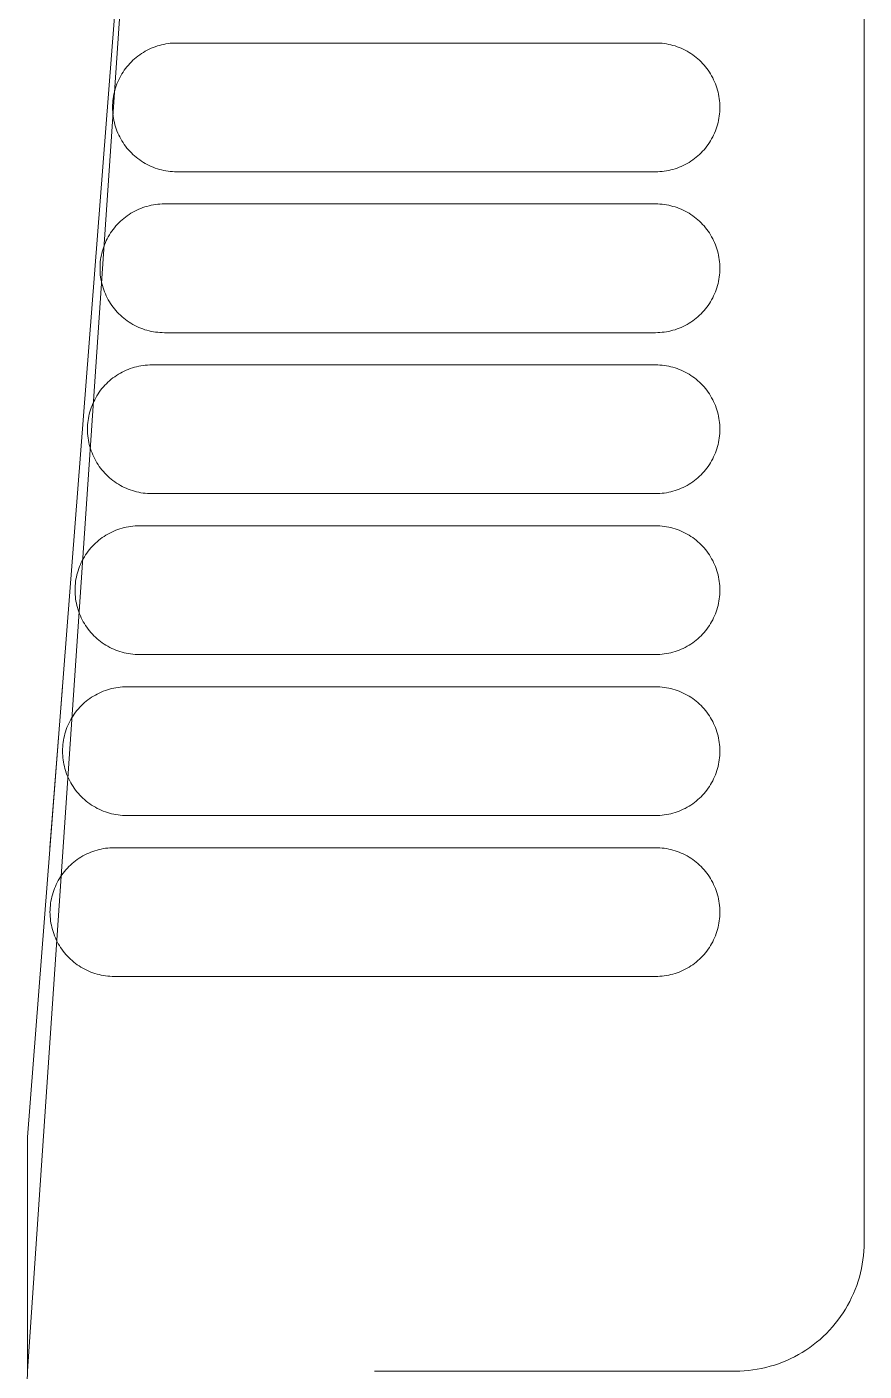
# Model space of a CAD drawing. Header units: metres. Extents: x 0 to 2861, y -1 to 1496.
# Drawn here: x 6.1364 to 6.2665, y 13.9262 to 14.135 of the extents above; entities that cross this region are included whole.
import ezdxf

# ---------------------------------------------------------------- set-up
doc = ezdxf.new("R2010")
doc.units = ezdxf.units.M
doc.layers.add('FURNITURE', color=251, linetype='Continuous')

msp = doc.modelspace()

# ---------------------------------------------------------------- linework, layer by layer
at = {"layer": 'FURNITURE', "lineweight": 13}
for points in [[(6.13646, 13.9262), (6.15646, 14.22004)], [(6.15646, 14.22004), (6.13646, 13.96254)], [(6.26646, 14.16567), (6.26646, 13.9462)], [(6.15966, 14.13249), (6.15932, 14.13249), (6.15898, 14.13247), (6.15864, 14.13244), (6.1583, 14.1324), (6.15796, 14.13235), (6.15763, 14.13228), (6.1573, 14.13221), (6.15697, 14.13212), (6.15664, 14.13203), (6.15631, 14.13192), (6.15599, 14.1318), (6.15568, 14.13167), (6.15537, 14.13152), (6.15506, 14.13137), (6.15476, 14.13121), (6.15447, 14.13104), (6.15418, 14.13086), (6.1539, 14.13066), (6.15362, 14.13046), (6.15335, 14.13025), (6.15309, 14.13003), (6.15284, 14.1298), (6.15259, 14.12956), (6.15235, 14.12932), (6.15213, 14.12907), (6.15191, 14.1288), (6.1517, 14.12854), (6.15149, 14.12826), (6.1513, 14.12798), (6.15112, 14.12769), (6.15095, 14.12739), (6.15078, 14.12709), (6.15063, 14.12679), (6.15049, 14.12648), (6.15036, 14.12616), (6.15024, 14.12584), (6.15013, 14.12552), (6.15003, 14.12519), (6.14995, 14.12486), (6.14987, 14.12453), (6.14981, 14.12419), (6.14976, 14.12386), (6.14972, 14.12352), (6.14969, 14.12318), (6.14967, 14.12284), (6.14966, 14.12249)], [(6.15966, 14.13249), (6.15932, 14.13249), (6.15898, 14.13247), (6.15864, 14.13244), (6.1583, 14.1324), (6.15796, 14.13235), (6.15763, 14.13228), (6.1573, 14.13221), (6.15697, 14.13212), (6.15664, 14.13203), (6.15631, 14.13192), (6.15599, 14.1318), (6.15568, 14.13167), (6.15537, 14.13152), (6.15506, 14.13137), (6.15476, 14.13121), (6.15447, 14.13104), (6.15418, 14.13086), (6.1539, 14.13066), (6.15362, 14.13046), (6.15335, 14.13025), (6.15309, 14.13003), (6.15284, 14.1298), (6.15259, 14.12956), (6.15235, 14.12932), (6.15213, 14.12907), (6.15191, 14.1288), (6.1517, 14.12854), (6.15149, 14.12826), (6.1513, 14.12798), (6.15112, 14.12769), (6.15095, 14.12739), (6.15078, 14.12709), (6.15063, 14.12679), (6.15049, 14.12648), (6.15036, 14.12616), (6.15024, 14.12584), (6.15013, 14.12552), (6.15003, 14.12519), (6.14995, 14.12486), (6.14987, 14.12453), (6.14981, 14.12419), (6.14976, 14.12386), (6.14972, 14.12352), (6.14969, 14.12318), (6.14967, 14.12284), (6.14966, 14.12249)], [(6.23405, 14.13249), (6.15966, 14.13249)], [(6.23405, 14.13249), (6.15966, 14.13249)], [(6.24405, 14.12249), (6.24405, 14.12284), (6.24403, 14.12318), (6.244, 14.12352), (6.24396, 14.12386), (6.24391, 14.12419), (6.24384, 14.12453), (6.24377, 14.12486), (6.24368, 14.12519), (6.24358, 14.12552), (6.24347, 14.12584), (6.24336, 14.12616), (6.24322, 14.12648), (6.24308, 14.12679), (6.24293, 14.12709), (6.24277, 14.12739), (6.2426, 14.12769), (6.24241, 14.12798), (6.24222, 14.12826), (6.24202, 14.12854), (6.24181, 14.1288), (6.24159, 14.12907), (6.24136, 14.12932), (6.24112, 14.12956), (6.24088, 14.1298), (6.24062, 14.13003), (6.24036, 14.13025), (6.24009, 14.13046), (6.23982, 14.13066), (6.23954, 14.13086), (6.23925, 14.13104), (6.23895, 14.13121), (6.23865, 14.13137), (6.23835, 14.13152), (6.23804, 14.13167), (6.23772, 14.1318), (6.2374, 14.13192), (6.23708, 14.13203), (6.23675, 14.13212), (6.23642, 14.13221), (6.23609, 14.13228), (6.23575, 14.13235), (6.23541, 14.1324), (6.23507, 14.13244), (6.23473, 14.13247), (6.23439, 14.13249), (6.23405, 14.13249)], [(6.24405, 14.12249), (6.24405, 14.12284), (6.24403, 14.12318), (6.244, 14.12352), (6.24396, 14.12386), (6.24391, 14.12419), (6.24384, 14.12453), (6.24377, 14.12486), (6.24368, 14.12519), (6.24358, 14.12552), (6.24347, 14.12584), (6.24336, 14.12616), (6.24322, 14.12648), (6.24308, 14.12679), (6.24293, 14.12709), (6.24277, 14.12739), (6.2426, 14.12769), (6.24241, 14.12798), (6.24222, 14.12826), (6.24202, 14.12854), (6.24181, 14.1288), (6.24159, 14.12907), (6.24136, 14.12932), (6.24112, 14.12956), (6.24088, 14.1298), (6.24062, 14.13003), (6.24036, 14.13025), (6.24009, 14.13046), (6.23982, 14.13066), (6.23954, 14.13086), (6.23925, 14.13104), (6.23895, 14.13121), (6.23865, 14.13137), (6.23835, 14.13152), (6.23804, 14.13167), (6.23772, 14.1318), (6.2374, 14.13192), (6.23708, 14.13203), (6.23675, 14.13212), (6.23642, 14.13221), (6.23609, 14.13228), (6.23575, 14.13235), (6.23541, 14.1324), (6.23507, 14.13244), (6.23473, 14.13247), (6.23439, 14.13249), (6.23405, 14.13249)], [(6.14966, 14.12249), (6.14967, 14.12215), (6.14969, 14.12181), (6.14972, 14.12147), (6.14976, 14.12113), (6.14981, 14.12079), (6.14987, 14.12046), (6.14995, 14.12013), (6.15003, 14.1198), (6.15013, 14.11947), (6.15024, 14.11915), (6.15036, 14.11883), (6.15049, 14.11851), (6.15063, 14.1182), (6.15078, 14.11789), (6.15095, 14.11759), (6.15112, 14.1173), (6.1513, 14.11701), (6.15149, 14.11673), (6.1517, 14.11645), (6.15191, 14.11618), (6.15213, 14.11592), (6.15235, 14.11567), (6.15259, 14.11542), (6.15284, 14.11519), (6.15309, 14.11496), (6.15335, 14.11474), (6.15362, 14.11453), (6.1539, 14.11432), (6.15418, 14.11413), (6.15447, 14.11395), (6.15476, 14.11378), (6.15506, 14.11361), (6.15537, 14.11346), (6.15568, 14.11332), (6.15599, 14.11319), (6.15631, 14.11307), (6.15664, 14.11296), (6.15697, 14.11286), (6.1573, 14.11278), (6.15763, 14.1127), (6.15796, 14.11264), (6.1583, 14.11259), (6.15864, 14.11255), (6.15898, 14.11252), (6.15932, 14.1125), (6.15966, 14.11249)], [(6.14966, 14.12249), (6.14967, 14.12215), (6.14969, 14.12181), (6.14972, 14.12147), (6.14976, 14.12113), (6.14981, 14.12079), (6.14987, 14.12046), (6.14995, 14.12013), (6.15003, 14.1198), (6.15013, 14.11947), (6.15024, 14.11915), (6.15036, 14.11883), (6.15049, 14.11851), (6.15063, 14.1182), (6.15078, 14.11789), (6.15095, 14.11759), (6.15112, 14.1173), (6.1513, 14.11701), (6.15149, 14.11673), (6.1517, 14.11645), (6.15191, 14.11618), (6.15213, 14.11592), (6.15235, 14.11567), (6.15259, 14.11542), (6.15284, 14.11519), (6.15309, 14.11496), (6.15335, 14.11474), (6.15362, 14.11453), (6.1539, 14.11432), (6.15418, 14.11413), (6.15447, 14.11395), (6.15476, 14.11378), (6.15506, 14.11361), (6.15537, 14.11346), (6.15568, 14.11332), (6.15599, 14.11319), (6.15631, 14.11307), (6.15664, 14.11296), (6.15697, 14.11286), (6.1573, 14.11278), (6.15763, 14.1127), (6.15796, 14.11264), (6.1583, 14.11259), (6.15864, 14.11255), (6.15898, 14.11252), (6.15932, 14.1125), (6.15966, 14.11249)], [(6.23405, 14.11249), (6.23439, 14.1125), (6.23473, 14.11252), (6.23507, 14.11255), (6.23541, 14.11259), (6.23575, 14.11264), (6.23609, 14.1127), (6.23642, 14.11278), (6.23675, 14.11286), (6.23708, 14.11296), (6.2374, 14.11307), (6.23772, 14.11319), (6.23804, 14.11332), (6.23835, 14.11346), (6.23865, 14.11361), (6.23895, 14.11378), (6.23925, 14.11395), (6.23954, 14.11413), (6.23982, 14.11432), (6.24009, 14.11453), (6.24036, 14.11474), (6.24062, 14.11496), (6.24088, 14.11519), (6.24112, 14.11542), (6.24136, 14.11567), (6.24159, 14.11592), (6.24181, 14.11618), (6.24202, 14.11645), (6.24222, 14.11673), (6.24241, 14.11701), (6.2426, 14.1173), (6.24277, 14.11759), (6.24293, 14.11789), (6.24308, 14.1182), (6.24322, 14.11851), (6.24336, 14.11883), (6.24347, 14.11915), (6.24358, 14.11947), (6.24368, 14.1198), (6.24377, 14.12013), (6.24384, 14.12046), (6.24391, 14.12079), (6.24396, 14.12113), (6.244, 14.12147), (6.24403, 14.12181), (6.24405, 14.12215), (6.24405, 14.12249)], [(6.23405, 14.11249), (6.23439, 14.1125), (6.23473, 14.11252), (6.23507, 14.11255), (6.23541, 14.11259), (6.23575, 14.11264), (6.23609, 14.1127), (6.23642, 14.11278), (6.23675, 14.11286), (6.23708, 14.11296), (6.2374, 14.11307), (6.23772, 14.11319), (6.23804, 14.11332), (6.23835, 14.11346), (6.23865, 14.11361), (6.23895, 14.11378), (6.23925, 14.11395), (6.23954, 14.11413), (6.23982, 14.11432), (6.24009, 14.11453), (6.24036, 14.11474), (6.24062, 14.11496), (6.24088, 14.11519), (6.24112, 14.11542), (6.24136, 14.11567), (6.24159, 14.11592), (6.24181, 14.11618), (6.24202, 14.11645), (6.24222, 14.11673), (6.24241, 14.11701), (6.2426, 14.1173), (6.24277, 14.11759), (6.24293, 14.11789), (6.24308, 14.1182), (6.24322, 14.11851), (6.24336, 14.11883), (6.24347, 14.11915), (6.24358, 14.11947), (6.24368, 14.1198), (6.24377, 14.12013), (6.24384, 14.12046), (6.24391, 14.12079), (6.24396, 14.12113), (6.244, 14.12147), (6.24403, 14.12181), (6.24405, 14.12215), (6.24405, 14.12249)], [(6.23405, 14.11249), (6.15966, 14.11249)], [(6.23405, 14.11249), (6.15966, 14.11249)], [(6.15772, 14.10749), (6.15738, 14.10749), (6.15704, 14.10747), (6.1567, 14.10744), (6.15636, 14.1074), (6.15602, 14.10735), (6.15569, 14.10728), (6.15535, 14.10721), (6.15502, 14.10712), (6.1547, 14.10703), (6.15437, 14.10692), (6.15405, 14.1068), (6.15374, 14.10667), (6.15343, 14.10652), (6.15312, 14.10637), (6.15282, 14.10621), (6.15253, 14.10604), (6.15224, 14.10586), (6.15195, 14.10566), (6.15168, 14.10546), (6.15141, 14.10525), (6.15115, 14.10503), (6.1509, 14.1048), (6.15065, 14.10456), (6.15041, 14.10432), (6.15018, 14.10407), (6.14996, 14.1038), (6.14975, 14.10354), (6.14955, 14.10326), (6.14936, 14.10298), (6.14918, 14.10269), (6.149, 14.10239), (6.14884, 14.10209), (6.14869, 14.10179), (6.14855, 14.10148), (6.14842, 14.10116), (6.1483, 14.10084), (6.14819, 14.10052), (6.14809, 14.10019), (6.14801, 14.09986), (6.14793, 14.09953), (6.14787, 14.09919), (6.14781, 14.09886), (6.14777, 14.09852), (6.14774, 14.09818), (6.14773, 14.09784), (6.14772, 14.09749)], [(6.15772, 14.10749), (6.15738, 14.10749), (6.15704, 14.10747), (6.1567, 14.10744), (6.15636, 14.1074), (6.15602, 14.10735), (6.15569, 14.10728), (6.15535, 14.10721), (6.15502, 14.10712), (6.1547, 14.10703), (6.15437, 14.10692), (6.15405, 14.1068), (6.15374, 14.10667), (6.15343, 14.10652), (6.15312, 14.10637), (6.15282, 14.10621), (6.15253, 14.10604), (6.15224, 14.10586), (6.15195, 14.10566), (6.15168, 14.10546), (6.15141, 14.10525), (6.15115, 14.10503), (6.1509, 14.1048), (6.15065, 14.10456), (6.15041, 14.10432), (6.15018, 14.10407), (6.14996, 14.1038), (6.14975, 14.10354), (6.14955, 14.10326), (6.14936, 14.10298), (6.14918, 14.10269), (6.149, 14.10239), (6.14884, 14.10209), (6.14869, 14.10179), (6.14855, 14.10148), (6.14842, 14.10116), (6.1483, 14.10084), (6.14819, 14.10052), (6.14809, 14.10019), (6.14801, 14.09986), (6.14793, 14.09953), (6.14787, 14.09919), (6.14781, 14.09886), (6.14777, 14.09852), (6.14774, 14.09818), (6.14773, 14.09784), (6.14772, 14.09749)], [(6.23405, 14.10749), (6.15772, 14.10749)], [(6.23405, 14.10749), (6.15772, 14.10749)], [(6.24405, 14.09749), (6.24405, 14.09784), (6.24403, 14.09818), (6.244, 14.09852), (6.24396, 14.09886), (6.24391, 14.09919), (6.24384, 14.09953), (6.24377, 14.09986), (6.24368, 14.10019), (6.24358, 14.10052), (6.24347, 14.10084), (6.24336, 14.10116), (6.24322, 14.10148), (6.24308, 14.10179), (6.24293, 14.10209), (6.24277, 14.10239), (6.2426, 14.10269), (6.24241, 14.10298), (6.24222, 14.10326), (6.24202, 14.10354), (6.24181, 14.1038), (6.24159, 14.10407), (6.24136, 14.10432), (6.24112, 14.10456), (6.24088, 14.1048), (6.24062, 14.10503), (6.24036, 14.10525), (6.24009, 14.10546), (6.23982, 14.10566), (6.23954, 14.10586), (6.23925, 14.10604), (6.23895, 14.10621), (6.23865, 14.10637), (6.23835, 14.10652), (6.23804, 14.10667), (6.23772, 14.1068), (6.2374, 14.10692), (6.23708, 14.10703), (6.23675, 14.10712), (6.23642, 14.10721), (6.23609, 14.10728), (6.23575, 14.10735), (6.23541, 14.1074), (6.23507, 14.10744), (6.23473, 14.10747), (6.23439, 14.10749), (6.23405, 14.10749)], [(6.24405, 14.09749), (6.24405, 14.09784), (6.24403, 14.09818), (6.244, 14.09852), (6.24396, 14.09886), (6.24391, 14.09919), (6.24384, 14.09953), (6.24377, 14.09986), (6.24368, 14.10019), (6.24358, 14.10052), (6.24347, 14.10084), (6.24336, 14.10116), (6.24322, 14.10148), (6.24308, 14.10179), (6.24293, 14.10209), (6.24277, 14.10239), (6.2426, 14.10269), (6.24241, 14.10298), (6.24222, 14.10326), (6.24202, 14.10354), (6.24181, 14.1038), (6.24159, 14.10407), (6.24136, 14.10432), (6.24112, 14.10456), (6.24088, 14.1048), (6.24062, 14.10503), (6.24036, 14.10525), (6.24009, 14.10546), (6.23982, 14.10566), (6.23954, 14.10586), (6.23925, 14.10604), (6.23895, 14.10621), (6.23865, 14.10637), (6.23835, 14.10652), (6.23804, 14.10667), (6.23772, 14.1068), (6.2374, 14.10692), (6.23708, 14.10703), (6.23675, 14.10712), (6.23642, 14.10721), (6.23609, 14.10728), (6.23575, 14.10735), (6.23541, 14.1074), (6.23507, 14.10744), (6.23473, 14.10747), (6.23439, 14.10749), (6.23405, 14.10749)], [(6.14772, 14.09749), (6.14773, 14.09715), (6.14774, 14.09681), (6.14777, 14.09647), (6.14781, 14.09613), (6.14787, 14.09579), (6.14793, 14.09546), (6.14801, 14.09513), (6.14809, 14.0948), (6.14819, 14.09447), (6.1483, 14.09415), (6.14842, 14.09383), (6.14855, 14.09351), (6.14869, 14.0932), (6.14884, 14.09289), (6.149, 14.09259), (6.14918, 14.0923), (6.14936, 14.09201), (6.14955, 14.09173), (6.14975, 14.09145), (6.14996, 14.09118), (6.15018, 14.09092), (6.15041, 14.09067), (6.15065, 14.09042), (6.1509, 14.09019), (6.15115, 14.08996), (6.15141, 14.08974), (6.15168, 14.08953), (6.15195, 14.08932), (6.15224, 14.08913), (6.15253, 14.08895), (6.15282, 14.08878), (6.15312, 14.08861), (6.15343, 14.08846), (6.15374, 14.08832), (6.15405, 14.08819), (6.15437, 14.08807), (6.1547, 14.08796), (6.15502, 14.08786), (6.15535, 14.08778), (6.15569, 14.0877), (6.15602, 14.08764), (6.15636, 14.08759), (6.1567, 14.08755), (6.15704, 14.08752), (6.15738, 14.0875), (6.15772, 14.08749)], [(6.14772, 14.09749), (6.14773, 14.09715), (6.14774, 14.09681), (6.14777, 14.09647), (6.14781, 14.09613), (6.14787, 14.09579), (6.14793, 14.09546), (6.14801, 14.09513), (6.14809, 14.0948), (6.14819, 14.09447), (6.1483, 14.09415), (6.14842, 14.09383), (6.14855, 14.09351), (6.14869, 14.0932), (6.14884, 14.09289), (6.149, 14.09259), (6.14918, 14.0923), (6.14936, 14.09201), (6.14955, 14.09173), (6.14975, 14.09145), (6.14996, 14.09118), (6.15018, 14.09092), (6.15041, 14.09067), (6.15065, 14.09042), (6.1509, 14.09019), (6.15115, 14.08996), (6.15141, 14.08974), (6.15168, 14.08953), (6.15195, 14.08932), (6.15224, 14.08913), (6.15253, 14.08895), (6.15282, 14.08878), (6.15312, 14.08861), (6.15343, 14.08846), (6.15374, 14.08832), (6.15405, 14.08819), (6.15437, 14.08807), (6.1547, 14.08796), (6.15502, 14.08786), (6.15535, 14.08778), (6.15569, 14.0877), (6.15602, 14.08764), (6.15636, 14.08759), (6.1567, 14.08755), (6.15704, 14.08752), (6.15738, 14.0875), (6.15772, 14.08749)], [(6.23405, 14.08749), (6.23439, 14.0875), (6.23473, 14.08752), (6.23507, 14.08755), (6.23541, 14.08759), (6.23575, 14.08764), (6.23609, 14.0877), (6.23642, 14.08778), (6.23675, 14.08786), (6.23708, 14.08796), (6.2374, 14.08807), (6.23772, 14.08819), (6.23804, 14.08832), (6.23835, 14.08846), (6.23865, 14.08861), (6.23895, 14.08878), (6.23925, 14.08895), (6.23954, 14.08913), (6.23982, 14.08932), (6.24009, 14.08953), (6.24036, 14.08974), (6.24062, 14.08996), (6.24088, 14.09019), (6.24112, 14.09042), (6.24136, 14.09067), (6.24159, 14.09092), (6.24181, 14.09118), (6.24202, 14.09145), (6.24222, 14.09173), (6.24241, 14.09201), (6.2426, 14.0923), (6.24277, 14.09259), (6.24293, 14.09289), (6.24308, 14.0932), (6.24322, 14.09351), (6.24336, 14.09383), (6.24347, 14.09415), (6.24358, 14.09447), (6.24368, 14.0948), (6.24377, 14.09513), (6.24384, 14.09546), (6.24391, 14.09579), (6.24396, 14.09613), (6.244, 14.09647), (6.24403, 14.09681), (6.24405, 14.09715), (6.24405, 14.09749)], [(6.23405, 14.08749), (6.23439, 14.0875), (6.23473, 14.08752), (6.23507, 14.08755), (6.23541, 14.08759), (6.23575, 14.08764), (6.23609, 14.0877), (6.23642, 14.08778), (6.23675, 14.08786), (6.23708, 14.08796), (6.2374, 14.08807), (6.23772, 14.08819), (6.23804, 14.08832), (6.23835, 14.08846), (6.23865, 14.08861), (6.23895, 14.08878), (6.23925, 14.08895), (6.23954, 14.08913), (6.23982, 14.08932), (6.24009, 14.08953), (6.24036, 14.08974), (6.24062, 14.08996), (6.24088, 14.09019), (6.24112, 14.09042), (6.24136, 14.09067), (6.24159, 14.09092), (6.24181, 14.09118), (6.24202, 14.09145), (6.24222, 14.09173), (6.24241, 14.09201), (6.2426, 14.0923), (6.24277, 14.09259), (6.24293, 14.09289), (6.24308, 14.0932), (6.24322, 14.09351), (6.24336, 14.09383), (6.24347, 14.09415), (6.24358, 14.09447), (6.24368, 14.0948), (6.24377, 14.09513), (6.24384, 14.09546), (6.24391, 14.09579), (6.24396, 14.09613), (6.244, 14.09647), (6.24403, 14.09681), (6.24405, 14.09715), (6.24405, 14.09749)], [(6.23405, 14.08749), (6.15772, 14.08749)], [(6.23405, 14.08749), (6.15772, 14.08749)], [(6.15578, 14.08249), (6.15544, 14.08249), (6.1551, 14.08247), (6.15476, 14.08244), (6.15442, 14.0824), (6.15408, 14.08235), (6.15375, 14.08228), (6.15341, 14.08221), (6.15308, 14.08212), (6.15275, 14.08203), (6.15243, 14.08192), (6.15211, 14.0818), (6.1518, 14.08167), (6.15148, 14.08152), (6.15118, 14.08137), (6.15088, 14.08121), (6.15058, 14.08104), (6.1503, 14.08086), (6.15001, 14.08066), (6.14974, 14.08046), (6.14947, 14.08025), (6.14921, 14.08003), (6.14895, 14.0798), (6.14871, 14.07956), (6.14847, 14.07932), (6.14824, 14.07907), (6.14802, 14.0788), (6.14781, 14.07854), (6.14761, 14.07826), (6.14742, 14.07798), (6.14724, 14.07769), (6.14706, 14.07739), (6.1469, 14.07709), (6.14675, 14.07679), (6.14661, 14.07648), (6.14648, 14.07616), (6.14636, 14.07584), (6.14625, 14.07552), (6.14615, 14.07519), (6.14606, 14.07486), (6.14599, 14.07453), (6.14593, 14.07419), (6.14587, 14.07386), (6.14583, 14.07352), (6.1458, 14.07318), (6.14579, 14.07284), (6.14578, 14.07249)], [(6.15578, 14.08249), (6.15544, 14.08249), (6.1551, 14.08247), (6.15476, 14.08244), (6.15442, 14.0824), (6.15408, 14.08235), (6.15375, 14.08228), (6.15341, 14.08221), (6.15308, 14.08212), (6.15275, 14.08203), (6.15243, 14.08192), (6.15211, 14.0818), (6.1518, 14.08167), (6.15148, 14.08152), (6.15118, 14.08137), (6.15088, 14.08121), (6.15058, 14.08104), (6.1503, 14.08086), (6.15001, 14.08066), (6.14974, 14.08046), (6.14947, 14.08025), (6.14921, 14.08003), (6.14895, 14.0798), (6.14871, 14.07956), (6.14847, 14.07932), (6.14824, 14.07907), (6.14802, 14.0788), (6.14781, 14.07854), (6.14761, 14.07826), (6.14742, 14.07798), (6.14724, 14.07769), (6.14706, 14.07739), (6.1469, 14.07709), (6.14675, 14.07679), (6.14661, 14.07648), (6.14648, 14.07616), (6.14636, 14.07584), (6.14625, 14.07552), (6.14615, 14.07519), (6.14606, 14.07486), (6.14599, 14.07453), (6.14593, 14.07419), (6.14587, 14.07386), (6.14583, 14.07352), (6.1458, 14.07318), (6.14579, 14.07284), (6.14578, 14.07249)], [(6.23405, 14.08249), (6.15578, 14.08249)], [(6.23405, 14.08249), (6.15578, 14.08249)], [(6.24405, 14.07249), (6.24405, 14.07284), (6.24403, 14.07318), (6.244, 14.07352), (6.24396, 14.07386), (6.24391, 14.07419), (6.24384, 14.07453), (6.24377, 14.07486), (6.24368, 14.07519), (6.24358, 14.07552), (6.24347, 14.07584), (6.24336, 14.07616), (6.24322, 14.07648), (6.24308, 14.07679), (6.24293, 14.07709), (6.24277, 14.07739), (6.2426, 14.07769), (6.24241, 14.07798), (6.24222, 14.07826), (6.24202, 14.07854), (6.24181, 14.0788), (6.24159, 14.07907), (6.24136, 14.07932), (6.24112, 14.07956), (6.24088, 14.0798), (6.24062, 14.08003), (6.24036, 14.08025), (6.24009, 14.08046), (6.23982, 14.08066), (6.23954, 14.08086), (6.23925, 14.08104), (6.23895, 14.08121), (6.23865, 14.08137), (6.23835, 14.08152), (6.23804, 14.08167), (6.23772, 14.0818), (6.2374, 14.08192), (6.23708, 14.08203), (6.23675, 14.08212), (6.23642, 14.08221), (6.23609, 14.08228), (6.23575, 14.08235), (6.23541, 14.0824), (6.23507, 14.08244), (6.23473, 14.08247), (6.23439, 14.08249), (6.23405, 14.08249)], [(6.24405, 14.07249), (6.24405, 14.07284), (6.24403, 14.07318), (6.244, 14.07352), (6.24396, 14.07386), (6.24391, 14.07419), (6.24384, 14.07453), (6.24377, 14.07486), (6.24368, 14.07519), (6.24358, 14.07552), (6.24347, 14.07584), (6.24336, 14.07616), (6.24322, 14.07648), (6.24308, 14.07679), (6.24293, 14.07709), (6.24277, 14.07739), (6.2426, 14.07769), (6.24241, 14.07798), (6.24222, 14.07826), (6.24202, 14.07854), (6.24181, 14.0788), (6.24159, 14.07907), (6.24136, 14.07932), (6.24112, 14.07956), (6.24088, 14.0798), (6.24062, 14.08003), (6.24036, 14.08025), (6.24009, 14.08046), (6.23982, 14.08066), (6.23954, 14.08086), (6.23925, 14.08104), (6.23895, 14.08121), (6.23865, 14.08137), (6.23835, 14.08152), (6.23804, 14.08167), (6.23772, 14.0818), (6.2374, 14.08192), (6.23708, 14.08203), (6.23675, 14.08212), (6.23642, 14.08221), (6.23609, 14.08228), (6.23575, 14.08235), (6.23541, 14.0824), (6.23507, 14.08244), (6.23473, 14.08247), (6.23439, 14.08249), (6.23405, 14.08249)], [(6.14578, 14.07249), (6.14579, 14.07215), (6.1458, 14.07181), (6.14583, 14.07147), (6.14587, 14.07113), (6.14593, 14.07079), (6.14599, 14.07046), (6.14606, 14.07013), (6.14615, 14.0698), (6.14625, 14.06947), (6.14636, 14.06915), (6.14648, 14.06883), (6.14661, 14.06851), (6.14675, 14.0682), (6.1469, 14.06789), (6.14706, 14.06759), (6.14724, 14.0673), (6.14742, 14.06701), (6.14761, 14.06673), (6.14781, 14.06645), (6.14802, 14.06618), (6.14824, 14.06592), (6.14847, 14.06567), (6.14871, 14.06542), (6.14895, 14.06519), (6.14921, 14.06496), (6.14947, 14.06474), (6.14974, 14.06453), (6.15001, 14.06432), (6.1503, 14.06413), (6.15058, 14.06395), (6.15088, 14.06378), (6.15118, 14.06361), (6.15148, 14.06346), (6.1518, 14.06332), (6.15211, 14.06319), (6.15243, 14.06307), (6.15275, 14.06296), (6.15308, 14.06286), (6.15341, 14.06278), (6.15375, 14.0627), (6.15408, 14.06264), (6.15442, 14.06259), (6.15476, 14.06255), (6.1551, 14.06252), (6.15544, 14.0625), (6.15578, 14.06249)], [(6.14578, 14.07249), (6.14579, 14.07215), (6.1458, 14.07181), (6.14583, 14.07147), (6.14587, 14.07113), (6.14593, 14.07079), (6.14599, 14.07046), (6.14606, 14.07013), (6.14615, 14.0698), (6.14625, 14.06947), (6.14636, 14.06915), (6.14648, 14.06883), (6.14661, 14.06851), (6.14675, 14.0682), (6.1469, 14.06789), (6.14706, 14.06759), (6.14724, 14.0673), (6.14742, 14.06701), (6.14761, 14.06673), (6.14781, 14.06645), (6.14802, 14.06618), (6.14824, 14.06592), (6.14847, 14.06567), (6.14871, 14.06542), (6.14895, 14.06519), (6.14921, 14.06496), (6.14947, 14.06474), (6.14974, 14.06453), (6.15001, 14.06432), (6.1503, 14.06413), (6.15058, 14.06395), (6.15088, 14.06378), (6.15118, 14.06361), (6.15148, 14.06346), (6.1518, 14.06332), (6.15211, 14.06319), (6.15243, 14.06307), (6.15275, 14.06296), (6.15308, 14.06286), (6.15341, 14.06278), (6.15375, 14.0627), (6.15408, 14.06264), (6.15442, 14.06259), (6.15476, 14.06255), (6.1551, 14.06252), (6.15544, 14.0625), (6.15578, 14.06249)], [(6.23405, 14.06249), (6.23439, 14.0625), (6.23473, 14.06252), (6.23507, 14.06255), (6.23541, 14.06259), (6.23575, 14.06264), (6.23609, 14.0627), (6.23642, 14.06278), (6.23675, 14.06286), (6.23708, 14.06296), (6.2374, 14.06307), (6.23772, 14.06319), (6.23804, 14.06332), (6.23835, 14.06346), (6.23865, 14.06361), (6.23895, 14.06378), (6.23925, 14.06395), (6.23954, 14.06413), (6.23982, 14.06432), (6.24009, 14.06453), (6.24036, 14.06474), (6.24062, 14.06496), (6.24088, 14.06519), (6.24112, 14.06542), (6.24136, 14.06567), (6.24159, 14.06592), (6.24181, 14.06618), (6.24202, 14.06645), (6.24222, 14.06673), (6.24241, 14.06701), (6.2426, 14.0673), (6.24277, 14.06759), (6.24293, 14.06789), (6.24308, 14.0682), (6.24322, 14.06851), (6.24336, 14.06883), (6.24347, 14.06915), (6.24358, 14.06947), (6.24368, 14.0698), (6.24377, 14.07013), (6.24384, 14.07046), (6.24391, 14.07079), (6.24396, 14.07113), (6.244, 14.07147), (6.24403, 14.07181), (6.24405, 14.07215), (6.24405, 14.07249)], [(6.23405, 14.06249), (6.23439, 14.0625), (6.23473, 14.06252), (6.23507, 14.06255), (6.23541, 14.06259), (6.23575, 14.06264), (6.23609, 14.0627), (6.23642, 14.06278), (6.23675, 14.06286), (6.23708, 14.06296), (6.2374, 14.06307), (6.23772, 14.06319), (6.23804, 14.06332), (6.23835, 14.06346), (6.23865, 14.06361), (6.23895, 14.06378), (6.23925, 14.06395), (6.23954, 14.06413), (6.23982, 14.06432), (6.24009, 14.06453), (6.24036, 14.06474), (6.24062, 14.06496), (6.24088, 14.06519), (6.24112, 14.06542), (6.24136, 14.06567), (6.24159, 14.06592), (6.24181, 14.06618), (6.24202, 14.06645), (6.24222, 14.06673), (6.24241, 14.06701), (6.2426, 14.0673), (6.24277, 14.06759), (6.24293, 14.06789), (6.24308, 14.0682), (6.24322, 14.06851), (6.24336, 14.06883), (6.24347, 14.06915), (6.24358, 14.06947), (6.24368, 14.0698), (6.24377, 14.07013), (6.24384, 14.07046), (6.24391, 14.07079), (6.24396, 14.07113), (6.244, 14.07147), (6.24403, 14.07181), (6.24405, 14.07215), (6.24405, 14.07249)], [(6.23405, 14.06249), (6.15578, 14.06249)], [(6.23405, 14.06249), (6.15578, 14.06249)], [(6.15384, 14.05749), (6.1535, 14.05749), (6.15316, 14.05747), (6.15282, 14.05744), (6.15248, 14.0574), (6.15214, 14.05735), (6.1518, 14.05728), (6.15147, 14.05721), (6.15114, 14.05712), (6.15081, 14.05703), (6.15049, 14.05692), (6.15017, 14.0568), (6.14985, 14.05667), (6.14954, 14.05652), (6.14924, 14.05637), (6.14894, 14.05621), (6.14864, 14.05604), (6.14835, 14.05586), (6.14807, 14.05566), (6.1478, 14.05546), (6.14753, 14.05525), (6.14727, 14.05503), (6.14701, 14.0548), (6.14677, 14.05456), (6.14653, 14.05432), (6.1463, 14.05407), (6.14608, 14.0538), (6.14587, 14.05354), (6.14567, 14.05326), (6.14548, 14.05298), (6.14529, 14.05269), (6.14512, 14.05239), (6.14496, 14.05209), (6.14481, 14.05179), (6.14467, 14.05148), (6.14454, 14.05116), (6.14442, 14.05084), (6.14431, 14.05052), (6.14421, 14.05019), (6.14412, 14.04986), (6.14405, 14.04953), (6.14398, 14.04919), (6.14393, 14.04886), (6.14389, 14.04852), (6.14386, 14.04818), (6.14384, 14.04784), (6.14384, 14.04749)], [(6.15384, 14.05749), (6.1535, 14.05749), (6.15316, 14.05747), (6.15282, 14.05744), (6.15248, 14.0574), (6.15214, 14.05735), (6.1518, 14.05728), (6.15147, 14.05721), (6.15114, 14.05712), (6.15081, 14.05703), (6.15049, 14.05692), (6.15017, 14.0568), (6.14985, 14.05667), (6.14954, 14.05652), (6.14924, 14.05637), (6.14894, 14.05621), (6.14864, 14.05604), (6.14835, 14.05586), (6.14807, 14.05566), (6.1478, 14.05546), (6.14753, 14.05525), (6.14727, 14.05503), (6.14701, 14.0548), (6.14677, 14.05456), (6.14653, 14.05432), (6.1463, 14.05407), (6.14608, 14.0538), (6.14587, 14.05354), (6.14567, 14.05326), (6.14548, 14.05298), (6.14529, 14.05269), (6.14512, 14.05239), (6.14496, 14.05209), (6.14481, 14.05179), (6.14467, 14.05148), (6.14454, 14.05116), (6.14442, 14.05084), (6.14431, 14.05052), (6.14421, 14.05019), (6.14412, 14.04986), (6.14405, 14.04953), (6.14398, 14.04919), (6.14393, 14.04886), (6.14389, 14.04852), (6.14386, 14.04818), (6.14384, 14.04784), (6.14384, 14.04749)], [(6.23405, 14.05749), (6.15384, 14.05749)], [(6.23405, 14.05749), (6.15384, 14.05749)], [(6.24405, 14.04749), (6.24405, 14.04784), (6.24403, 14.04818), (6.244, 14.04852), (6.24396, 14.04886), (6.24391, 14.04919), (6.24384, 14.04953), (6.24377, 14.04986), (6.24368, 14.05019), (6.24358, 14.05052), (6.24347, 14.05084), (6.24336, 14.05116), (6.24322, 14.05148), (6.24308, 14.05179), (6.24293, 14.05209), (6.24277, 14.05239), (6.2426, 14.05269), (6.24241, 14.05298), (6.24222, 14.05326), (6.24202, 14.05354), (6.24181, 14.0538), (6.24159, 14.05407), (6.24136, 14.05432), (6.24112, 14.05456), (6.24088, 14.0548), (6.24062, 14.05503), (6.24036, 14.05525), (6.24009, 14.05546), (6.23982, 14.05566), (6.23954, 14.05586), (6.23925, 14.05604), (6.23895, 14.05621), (6.23865, 14.05637), (6.23835, 14.05652), (6.23804, 14.05667), (6.23772, 14.0568), (6.2374, 14.05692), (6.23708, 14.05703), (6.23675, 14.05712), (6.23642, 14.05721), (6.23609, 14.05728), (6.23575, 14.05735), (6.23541, 14.0574), (6.23507, 14.05744), (6.23473, 14.05747), (6.23439, 14.05749), (6.23405, 14.05749)], [(6.24405, 14.04749), (6.24405, 14.04784), (6.24403, 14.04818), (6.244, 14.04852), (6.24396, 14.04886), (6.24391, 14.04919), (6.24384, 14.04953), (6.24377, 14.04986), (6.24368, 14.05019), (6.24358, 14.05052), (6.24347, 14.05084), (6.24336, 14.05116), (6.24322, 14.05148), (6.24308, 14.05179), (6.24293, 14.05209), (6.24277, 14.05239), (6.2426, 14.05269), (6.24241, 14.05298), (6.24222, 14.05326), (6.24202, 14.05354), (6.24181, 14.0538), (6.24159, 14.05407), (6.24136, 14.05432), (6.24112, 14.05456), (6.24088, 14.0548), (6.24062, 14.05503), (6.24036, 14.05525), (6.24009, 14.05546), (6.23982, 14.05566), (6.23954, 14.05586), (6.23925, 14.05604), (6.23895, 14.05621), (6.23865, 14.05637), (6.23835, 14.05652), (6.23804, 14.05667), (6.23772, 14.0568), (6.2374, 14.05692), (6.23708, 14.05703), (6.23675, 14.05712), (6.23642, 14.05721), (6.23609, 14.05728), (6.23575, 14.05735), (6.23541, 14.0574), (6.23507, 14.05744), (6.23473, 14.05747), (6.23439, 14.05749), (6.23405, 14.05749)], [(6.14384, 14.04749), (6.14384, 14.04715), (6.14386, 14.04681), (6.14389, 14.04647), (6.14393, 14.04613), (6.14398, 14.04579), (6.14405, 14.04546), (6.14412, 14.04513), (6.14421, 14.0448), (6.14431, 14.04447), (6.14442, 14.04415), (6.14454, 14.04383), (6.14467, 14.04351), (6.14481, 14.0432), (6.14496, 14.04289), (6.14512, 14.04259), (6.14529, 14.0423), (6.14548, 14.04201), (6.14567, 14.04173), (6.14587, 14.04145), (6.14608, 14.04118), (6.1463, 14.04092), (6.14653, 14.04067), (6.14677, 14.04042), (6.14701, 14.04019), (6.14727, 14.03996), (6.14753, 14.03974), (6.1478, 14.03953), (6.14807, 14.03932), (6.14835, 14.03913), (6.14864, 14.03895), (6.14894, 14.03878), (6.14924, 14.03861), (6.14954, 14.03846), (6.14985, 14.03832), (6.15017, 14.03819), (6.15049, 14.03807), (6.15081, 14.03796), (6.15114, 14.03786), (6.15147, 14.03778), (6.1518, 14.0377), (6.15214, 14.03764), (6.15248, 14.03759), (6.15282, 14.03755), (6.15316, 14.03752), (6.1535, 14.0375), (6.15384, 14.03749)], [(6.14384, 14.04749), (6.14384, 14.04715), (6.14386, 14.04681), (6.14389, 14.04647), (6.14393, 14.04613), (6.14398, 14.04579), (6.14405, 14.04546), (6.14412, 14.04513), (6.14421, 14.0448), (6.14431, 14.04447), (6.14442, 14.04415), (6.14454, 14.04383), (6.14467, 14.04351), (6.14481, 14.0432), (6.14496, 14.04289), (6.14512, 14.04259), (6.14529, 14.0423), (6.14548, 14.04201), (6.14567, 14.04173), (6.14587, 14.04145), (6.14608, 14.04118), (6.1463, 14.04092), (6.14653, 14.04067), (6.14677, 14.04042), (6.14701, 14.04019), (6.14727, 14.03996), (6.14753, 14.03974), (6.1478, 14.03953), (6.14807, 14.03932), (6.14835, 14.03913), (6.14864, 14.03895), (6.14894, 14.03878), (6.14924, 14.03861), (6.14954, 14.03846), (6.14985, 14.03832), (6.15017, 14.03819), (6.15049, 14.03807), (6.15081, 14.03796), (6.15114, 14.03786), (6.15147, 14.03778), (6.1518, 14.0377), (6.15214, 14.03764), (6.15248, 14.03759), (6.15282, 14.03755), (6.15316, 14.03752), (6.1535, 14.0375), (6.15384, 14.03749)], [(6.23405, 14.03749), (6.23439, 14.0375), (6.23473, 14.03752), (6.23507, 14.03755), (6.23541, 14.03759), (6.23575, 14.03764), (6.23609, 14.0377), (6.23642, 14.03778), (6.23675, 14.03786), (6.23708, 14.03796), (6.2374, 14.03807), (6.23772, 14.03819), (6.23804, 14.03832), (6.23835, 14.03846), (6.23865, 14.03861), (6.23895, 14.03878), (6.23925, 14.03895), (6.23954, 14.03913), (6.23982, 14.03932), (6.24009, 14.03953), (6.24036, 14.03974), (6.24062, 14.03996), (6.24088, 14.04019), (6.24112, 14.04042), (6.24136, 14.04067), (6.24159, 14.04092), (6.24181, 14.04118), (6.24202, 14.04145), (6.24222, 14.04173), (6.24241, 14.04201), (6.2426, 14.0423), (6.24277, 14.04259), (6.24293, 14.04289), (6.24308, 14.0432), (6.24322, 14.04351), (6.24336, 14.04383), (6.24347, 14.04415), (6.24358, 14.04447), (6.24368, 14.0448), (6.24377, 14.04513), (6.24384, 14.04546), (6.24391, 14.04579), (6.24396, 14.04613), (6.244, 14.04647), (6.24403, 14.04681), (6.24405, 14.04715), (6.24405, 14.04749)], [(6.23405, 14.03749), (6.23439, 14.0375), (6.23473, 14.03752), (6.23507, 14.03755), (6.23541, 14.03759), (6.23575, 14.03764), (6.23609, 14.0377), (6.23642, 14.03778), (6.23675, 14.03786), (6.23708, 14.03796), (6.2374, 14.03807), (6.23772, 14.03819), (6.23804, 14.03832), (6.23835, 14.03846), (6.23865, 14.03861), (6.23895, 14.03878), (6.23925, 14.03895), (6.23954, 14.03913), (6.23982, 14.03932), (6.24009, 14.03953), (6.24036, 14.03974), (6.24062, 14.03996), (6.24088, 14.04019), (6.24112, 14.04042), (6.24136, 14.04067), (6.24159, 14.04092), (6.24181, 14.04118), (6.24202, 14.04145), (6.24222, 14.04173), (6.24241, 14.04201), (6.2426, 14.0423), (6.24277, 14.04259), (6.24293, 14.04289), (6.24308, 14.0432), (6.24322, 14.04351), (6.24336, 14.04383), (6.24347, 14.04415), (6.24358, 14.04447), (6.24368, 14.0448), (6.24377, 14.04513), (6.24384, 14.04546), (6.24391, 14.04579), (6.24396, 14.04613), (6.244, 14.04647), (6.24403, 14.04681), (6.24405, 14.04715), (6.24405, 14.04749)], [(6.23405, 14.03749), (6.15384, 14.03749)], [(6.23405, 14.03749), (6.15384, 14.03749)], [(6.1419, 14.03249), (6.13995, 14.00749)], [(6.1419, 14.03249), (6.13995, 14.00749)], [(6.1519, 14.03249), (6.15155, 14.03249), (6.15121, 14.03247), (6.15087, 14.03244), (6.15053, 14.0324), (6.1502, 14.03235), (6.14986, 14.03228), (6.14953, 14.03221), (6.1492, 14.03212), (6.14887, 14.03203), (6.14855, 14.03192), (6.14823, 14.0318), (6.14791, 14.03167), (6.1476, 14.03152), (6.1473, 14.03137), (6.147, 14.03121), (6.1467, 14.03104), (6.14641, 14.03086), (6.14613, 14.03066), (6.14585, 14.03046), (6.14559, 14.03025), (6.14532, 14.03003), (6.14507, 14.0298), (6.14483, 14.02956), (6.14459, 14.02932), (6.14436, 14.02907), (6.14414, 14.0288), (6.14393, 14.02854), (6.14373, 14.02826), (6.14353, 14.02798), (6.14335, 14.02769), (6.14318, 14.02739), (6.14302, 14.02709), (6.14287, 14.02679), (6.14272, 14.02648), (6.14259, 14.02616), (6.14247, 14.02584), (6.14236, 14.02552), (6.14227, 14.02519), (6.14218, 14.02486), (6.14211, 14.02453), (6.14204, 14.02419), (6.14199, 14.02386), (6.14195, 14.02352), (6.14192, 14.02318), (6.1419, 14.02284), (6.1419, 14.02249)], [(6.1519, 14.03249), (6.15155, 14.03249), (6.15121, 14.03247), (6.15087, 14.03244), (6.15053, 14.0324), (6.1502, 14.03235), (6.14986, 14.03228), (6.14953, 14.03221), (6.1492, 14.03212), (6.14887, 14.03203), (6.14855, 14.03192), (6.14823, 14.0318), (6.14791, 14.03167), (6.1476, 14.03152), (6.1473, 14.03137), (6.147, 14.03121), (6.1467, 14.03104), (6.14641, 14.03086), (6.14613, 14.03066), (6.14585, 14.03046), (6.14559, 14.03025), (6.14532, 14.03003), (6.14507, 14.0298), (6.14483, 14.02956), (6.14459, 14.02932), (6.14436, 14.02907), (6.14414, 14.0288), (6.14393, 14.02854), (6.14373, 14.02826), (6.14353, 14.02798), (6.14335, 14.02769), (6.14318, 14.02739), (6.14302, 14.02709), (6.14287, 14.02679), (6.14272, 14.02648), (6.14259, 14.02616), (6.14247, 14.02584), (6.14236, 14.02552), (6.14227, 14.02519), (6.14218, 14.02486), (6.14211, 14.02453), (6.14204, 14.02419), (6.14199, 14.02386), (6.14195, 14.02352), (6.14192, 14.02318), (6.1419, 14.02284), (6.1419, 14.02249)], [(6.23405, 14.03249), (6.1519, 14.03249)], [(6.23405, 14.03249), (6.1519, 14.03249)], [(6.24405, 14.02249), (6.24405, 14.02284), (6.24403, 14.02318), (6.244, 14.02352), (6.24396, 14.02386), (6.24391, 14.02419), (6.24384, 14.02453), (6.24377, 14.02486), (6.24368, 14.02519), (6.24358, 14.02552), (6.24347, 14.02584), (6.24336, 14.02616), (6.24322, 14.02648), (6.24308, 14.02679), (6.24293, 14.02709), (6.24277, 14.02739), (6.2426, 14.02769), (6.24241, 14.02798), (6.24222, 14.02826), (6.24202, 14.02854), (6.24181, 14.0288), (6.24159, 14.02907), (6.24136, 14.02932), (6.24112, 14.02956), (6.24088, 14.0298), (6.24062, 14.03003), (6.24036, 14.03025), (6.24009, 14.03046), (6.23982, 14.03066), (6.23954, 14.03086), (6.23925, 14.03104), (6.23895, 14.03121), (6.23865, 14.03137), (6.23835, 14.03152), (6.23804, 14.03167), (6.23772, 14.0318), (6.2374, 14.03192), (6.23708, 14.03203), (6.23675, 14.03212), (6.23642, 14.03221), (6.23609, 14.03228), (6.23575, 14.03235), (6.23541, 14.0324), (6.23507, 14.03244), (6.23473, 14.03247), (6.23439, 14.03249), (6.23405, 14.03249)], [(6.24405, 14.02249), (6.24405, 14.02284), (6.24403, 14.02318), (6.244, 14.02352), (6.24396, 14.02386), (6.24391, 14.02419), (6.24384, 14.02453), (6.24377, 14.02486), (6.24368, 14.02519), (6.24358, 14.02552), (6.24347, 14.02584), (6.24336, 14.02616), (6.24322, 14.02648), (6.24308, 14.02679), (6.24293, 14.02709), (6.24277, 14.02739), (6.2426, 14.02769), (6.24241, 14.02798), (6.24222, 14.02826), (6.24202, 14.02854), (6.24181, 14.0288), (6.24159, 14.02907), (6.24136, 14.02932), (6.24112, 14.02956), (6.24088, 14.0298), (6.24062, 14.03003), (6.24036, 14.03025), (6.24009, 14.03046), (6.23982, 14.03066), (6.23954, 14.03086), (6.23925, 14.03104), (6.23895, 14.03121), (6.23865, 14.03137), (6.23835, 14.03152), (6.23804, 14.03167), (6.23772, 14.0318), (6.2374, 14.03192), (6.23708, 14.03203), (6.23675, 14.03212), (6.23642, 14.03221), (6.23609, 14.03228), (6.23575, 14.03235), (6.23541, 14.0324), (6.23507, 14.03244), (6.23473, 14.03247), (6.23439, 14.03249), (6.23405, 14.03249)], [(6.1419, 14.02249), (6.1419, 14.02215), (6.14192, 14.02181), (6.14195, 14.02147), (6.14199, 14.02113), (6.14204, 14.02079), (6.14211, 14.02046), (6.14218, 14.02013), (6.14227, 14.0198), (6.14236, 14.01947), (6.14247, 14.01915), (6.14259, 14.01883), (6.14272, 14.01851), (6.14287, 14.0182), (6.14302, 14.01789), (6.14318, 14.01759), (6.14335, 14.0173), (6.14353, 14.01701), (6.14373, 14.01673), (6.14393, 14.01645), (6.14414, 14.01618), (6.14436, 14.01592), (6.14459, 14.01567), (6.14483, 14.01542), (6.14507, 14.01519), (6.14532, 14.01496), (6.14559, 14.01474), (6.14585, 14.01453), (6.14613, 14.01432), (6.14641, 14.01413), (6.1467, 14.01395), (6.147, 14.01378), (6.1473, 14.01361), (6.1476, 14.01346), (6.14791, 14.01332), (6.14823, 14.01319), (6.14855, 14.01307), (6.14887, 14.01296), (6.1492, 14.01286), (6.14953, 14.01278), (6.14986, 14.0127), (6.1502, 14.01264), (6.15053, 14.01259), (6.15087, 14.01255), (6.15121, 14.01252), (6.15155, 14.0125), (6.1519, 14.01249)], [(6.1419, 14.02249), (6.1419, 14.02215), (6.14192, 14.02181), (6.14195, 14.02147), (6.14199, 14.02113), (6.14204, 14.02079), (6.14211, 14.02046), (6.14218, 14.02013), (6.14227, 14.0198), (6.14236, 14.01947), (6.14247, 14.01915), (6.14259, 14.01883), (6.14272, 14.01851), (6.14287, 14.0182), (6.14302, 14.01789), (6.14318, 14.01759), (6.14335, 14.0173), (6.14353, 14.01701), (6.14373, 14.01673), (6.14393, 14.01645), (6.14414, 14.01618), (6.14436, 14.01592), (6.14459, 14.01567), (6.14483, 14.01542), (6.14507, 14.01519), (6.14532, 14.01496), (6.14559, 14.01474), (6.14585, 14.01453), (6.14613, 14.01432), (6.14641, 14.01413), (6.1467, 14.01395), (6.147, 14.01378), (6.1473, 14.01361), (6.1476, 14.01346), (6.14791, 14.01332), (6.14823, 14.01319), (6.14855, 14.01307), (6.14887, 14.01296), (6.1492, 14.01286), (6.14953, 14.01278), (6.14986, 14.0127), (6.1502, 14.01264), (6.15053, 14.01259), (6.15087, 14.01255), (6.15121, 14.01252), (6.15155, 14.0125), (6.1519, 14.01249)], [(6.23405, 14.01249), (6.23439, 14.0125), (6.23473, 14.01252), (6.23507, 14.01255), (6.23541, 14.01259), (6.23575, 14.01264), (6.23609, 14.0127), (6.23642, 14.01278), (6.23675, 14.01286), (6.23708, 14.01296), (6.2374, 14.01307), (6.23772, 14.01319), (6.23804, 14.01332), (6.23835, 14.01346), (6.23865, 14.01361), (6.23895, 14.01378), (6.23925, 14.01395), (6.23954, 14.01413), (6.23982, 14.01432), (6.24009, 14.01453), (6.24036, 14.01474), (6.24062, 14.01496), (6.24088, 14.01519), (6.24112, 14.01542), (6.24136, 14.01567), (6.24159, 14.01592), (6.24181, 14.01618), (6.24202, 14.01645), (6.24222, 14.01673), (6.24241, 14.01701), (6.2426, 14.0173), (6.24277, 14.01759), (6.24293, 14.01789), (6.24308, 14.0182), (6.24322, 14.01851), (6.24336, 14.01883), (6.24347, 14.01915), (6.24358, 14.01947), (6.24368, 14.0198), (6.24377, 14.02013), (6.24384, 14.02046), (6.24391, 14.02079), (6.24396, 14.02113), (6.244, 14.02147), (6.24403, 14.02181), (6.24405, 14.02215), (6.24405, 14.02249)], [(6.23405, 14.01249), (6.23439, 14.0125), (6.23473, 14.01252), (6.23507, 14.01255), (6.23541, 14.01259), (6.23575, 14.01264), (6.23609, 14.0127), (6.23642, 14.01278), (6.23675, 14.01286), (6.23708, 14.01296), (6.2374, 14.01307), (6.23772, 14.01319), (6.23804, 14.01332), (6.23835, 14.01346), (6.23865, 14.01361), (6.23895, 14.01378), (6.23925, 14.01395), (6.23954, 14.01413), (6.23982, 14.01432), (6.24009, 14.01453), (6.24036, 14.01474), (6.24062, 14.01496), (6.24088, 14.01519), (6.24112, 14.01542), (6.24136, 14.01567), (6.24159, 14.01592), (6.24181, 14.01618), (6.24202, 14.01645), (6.24222, 14.01673), (6.24241, 14.01701), (6.2426, 14.0173), (6.24277, 14.01759), (6.24293, 14.01789), (6.24308, 14.0182), (6.24322, 14.01851), (6.24336, 14.01883), (6.24347, 14.01915), (6.24358, 14.01947), (6.24368, 14.0198), (6.24377, 14.02013), (6.24384, 14.02046), (6.24391, 14.02079), (6.24396, 14.02113), (6.244, 14.02147), (6.24403, 14.02181), (6.24405, 14.02215), (6.24405, 14.02249)], [(6.23405, 14.01249), (6.1519, 14.01249)], [(6.23405, 14.01249), (6.1519, 14.01249)], [(6.14995, 14.00749), (6.14961, 14.00749), (6.14927, 14.00747), (6.14893, 14.00744), (6.14859, 14.0074), (6.14826, 14.00735), (6.14792, 14.00728), (6.14759, 14.00721), (6.14726, 14.00712), (6.14693, 14.00703), (6.14661, 14.00692), (6.14629, 14.0068), (6.14597, 14.00667), (6.14566, 14.00652), (6.14535, 14.00637), (6.14505, 14.00621), (6.14476, 14.00604), (6.14447, 14.00586), (6.14419, 14.00566), (6.14391, 14.00546), (6.14364, 14.00525), (6.14338, 14.00503), (6.14313, 14.0048), (6.14288, 14.00456), (6.14265, 14.00432), (6.14242, 14.00407), (6.1422, 14.0038), (6.14199, 14.00354), (6.14178, 14.00326), (6.14159, 14.00298), (6.14141, 14.00269), (6.14124, 14.00239), (6.14108, 14.00209), (6.14092, 14.00179), (6.14078, 14.00148), (6.14065, 14.00116), (6.14053, 14.00084), (6.14042, 14.00052), (6.14033, 14.00019), (6.14024, 13.99986), (6.14016, 13.99953), (6.1401, 13.99919), (6.14005, 13.99886), (6.14001, 13.99852), (6.13998, 13.99818), (6.13996, 13.99784), (6.13995, 13.99749)], [(6.14995, 14.00749), (6.14961, 14.00749), (6.14927, 14.00747), (6.14893, 14.00744), (6.14859, 14.0074), (6.14826, 14.00735), (6.14792, 14.00728), (6.14759, 14.00721), (6.14726, 14.00712), (6.14693, 14.00703), (6.14661, 14.00692), (6.14629, 14.0068), (6.14597, 14.00667), (6.14566, 14.00652), (6.14535, 14.00637), (6.14505, 14.00621), (6.14476, 14.00604), (6.14447, 14.00586), (6.14419, 14.00566), (6.14391, 14.00546), (6.14364, 14.00525), (6.14338, 14.00503), (6.14313, 14.0048), (6.14288, 14.00456), (6.14265, 14.00432), (6.14242, 14.00407), (6.1422, 14.0038), (6.14199, 14.00354), (6.14178, 14.00326), (6.14159, 14.00298), (6.14141, 14.00269), (6.14124, 14.00239), (6.14108, 14.00209), (6.14092, 14.00179), (6.14078, 14.00148), (6.14065, 14.00116), (6.14053, 14.00084), (6.14042, 14.00052), (6.14033, 14.00019), (6.14024, 13.99986), (6.14016, 13.99953), (6.1401, 13.99919), (6.14005, 13.99886), (6.14001, 13.99852), (6.13998, 13.99818), (6.13996, 13.99784), (6.13995, 13.99749)], [(6.23405, 14.00749), (6.14995, 14.00749)], [(6.23405, 14.00749), (6.14995, 14.00749)], [(6.24405, 13.99749), (6.24405, 13.99784), (6.24403, 13.99818), (6.244, 13.99852), (6.24396, 13.99886), (6.24391, 13.99919), (6.24384, 13.99953), (6.24377, 13.99986), (6.24368, 14.00019), (6.24358, 14.00052), (6.24347, 14.00084), (6.24336, 14.00116), (6.24322, 14.00148), (6.24308, 14.00179), (6.24293, 14.00209), (6.24277, 14.00239), (6.2426, 14.00269), (6.24241, 14.00298), (6.24222, 14.00326), (6.24202, 14.00354), (6.24181, 14.0038), (6.24159, 14.00407), (6.24136, 14.00432), (6.24112, 14.00456), (6.24088, 14.0048), (6.24062, 14.00503), (6.24036, 14.00525), (6.24009, 14.00546), (6.23982, 14.00566), (6.23954, 14.00586), (6.23925, 14.00604), (6.23895, 14.00621), (6.23865, 14.00637), (6.23835, 14.00652), (6.23804, 14.00667), (6.23772, 14.0068), (6.2374, 14.00692), (6.23708, 14.00703), (6.23675, 14.00712), (6.23642, 14.00721), (6.23609, 14.00728), (6.23575, 14.00735), (6.23541, 14.0074), (6.23507, 14.00744), (6.23473, 14.00747), (6.23439, 14.00749), (6.23405, 14.00749)], [(6.24405, 13.99749), (6.24405, 13.99784), (6.24403, 13.99818), (6.244, 13.99852), (6.24396, 13.99886), (6.24391, 13.99919), (6.24384, 13.99953), (6.24377, 13.99986), (6.24368, 14.00019), (6.24358, 14.00052), (6.24347, 14.00084), (6.24336, 14.00116), (6.24322, 14.00148), (6.24308, 14.00179), (6.24293, 14.00209), (6.24277, 14.00239), (6.2426, 14.00269), (6.24241, 14.00298), (6.24222, 14.00326), (6.24202, 14.00354), (6.24181, 14.0038), (6.24159, 14.00407), (6.24136, 14.00432), (6.24112, 14.00456), (6.24088, 14.0048), (6.24062, 14.00503), (6.24036, 14.00525), (6.24009, 14.00546), (6.23982, 14.00566), (6.23954, 14.00586), (6.23925, 14.00604), (6.23895, 14.00621), (6.23865, 14.00637), (6.23835, 14.00652), (6.23804, 14.00667), (6.23772, 14.0068), (6.2374, 14.00692), (6.23708, 14.00703), (6.23675, 14.00712), (6.23642, 14.00721), (6.23609, 14.00728), (6.23575, 14.00735), (6.23541, 14.0074), (6.23507, 14.00744), (6.23473, 14.00747), (6.23439, 14.00749), (6.23405, 14.00749)], [(6.13995, 13.99749), (6.13996, 13.99715), (6.13998, 13.99681), (6.14001, 13.99647), (6.14005, 13.99613), (6.1401, 13.99579), (6.14016, 13.99546), (6.14024, 13.99513), (6.14033, 13.9948), (6.14042, 13.99447), (6.14053, 13.99415), (6.14065, 13.99383), (6.14078, 13.99351), (6.14092, 13.9932), (6.14108, 13.99289), (6.14124, 13.99259), (6.14141, 13.9923), (6.14159, 13.99201), (6.14178, 13.99173), (6.14199, 13.99145), (6.1422, 13.99118), (6.14242, 13.99092), (6.14265, 13.99067), (6.14288, 13.99042), (6.14313, 13.99019), (6.14338, 13.98996), (6.14364, 13.98974), (6.14391, 13.98953), (6.14419, 13.98932), (6.14447, 13.98913), (6.14476, 13.98895), (6.14505, 13.98878), (6.14535, 13.98861), (6.14566, 13.98846), (6.14597, 13.98832), (6.14629, 13.98819), (6.14661, 13.98807), (6.14693, 13.98796), (6.14726, 13.98786), (6.14759, 13.98778), (6.14792, 13.9877), (6.14826, 13.98764), (6.14859, 13.98759), (6.14893, 13.98755), (6.14927, 13.98752), (6.14961, 13.9875), (6.14995, 13.98749)], [(6.13995, 13.99749), (6.13996, 13.99715), (6.13998, 13.99681), (6.14001, 13.99647), (6.14005, 13.99613), (6.1401, 13.99579), (6.14016, 13.99546), (6.14024, 13.99513), (6.14033, 13.9948), (6.14042, 13.99447), (6.14053, 13.99415), (6.14065, 13.99383), (6.14078, 13.99351), (6.14092, 13.9932), (6.14108, 13.99289), (6.14124, 13.99259), (6.14141, 13.9923), (6.14159, 13.99201), (6.14178, 13.99173), (6.14199, 13.99145), (6.1422, 13.99118), (6.14242, 13.99092), (6.14265, 13.99067), (6.14288, 13.99042), (6.14313, 13.99019), (6.14338, 13.98996), (6.14364, 13.98974), (6.14391, 13.98953), (6.14419, 13.98932), (6.14447, 13.98913), (6.14476, 13.98895), (6.14505, 13.98878), (6.14535, 13.98861), (6.14566, 13.98846), (6.14597, 13.98832), (6.14629, 13.98819), (6.14661, 13.98807), (6.14693, 13.98796), (6.14726, 13.98786), (6.14759, 13.98778), (6.14792, 13.9877), (6.14826, 13.98764), (6.14859, 13.98759), (6.14893, 13.98755), (6.14927, 13.98752), (6.14961, 13.9875), (6.14995, 13.98749)], [(6.23405, 13.98749), (6.23439, 13.9875), (6.23473, 13.98752), (6.23507, 13.98755), (6.23541, 13.98759), (6.23575, 13.98764), (6.23609, 13.9877), (6.23642, 13.98778), (6.23675, 13.98786), (6.23708, 13.98796), (6.2374, 13.98807), (6.23772, 13.98819), (6.23804, 13.98832), (6.23835, 13.98846), (6.23865, 13.98861), (6.23895, 13.98878), (6.23925, 13.98895), (6.23954, 13.98913), (6.23982, 13.98932), (6.24009, 13.98953), (6.24036, 13.98974), (6.24062, 13.98996), (6.24088, 13.99019), (6.24112, 13.99042), (6.24136, 13.99067), (6.24159, 13.99092), (6.24181, 13.99118), (6.24202, 13.99145), (6.24222, 13.99173), (6.24241, 13.99201), (6.2426, 13.9923), (6.24277, 13.99259), (6.24293, 13.99289), (6.24308, 13.9932), (6.24322, 13.99351), (6.24336, 13.99383), (6.24347, 13.99415), (6.24358, 13.99447), (6.24368, 13.9948), (6.24377, 13.99513), (6.24384, 13.99546), (6.24391, 13.99579), (6.24396, 13.99613), (6.244, 13.99647), (6.24403, 13.99681), (6.24405, 13.99715), (6.24405, 13.99749)], [(6.23405, 13.98749), (6.23439, 13.9875), (6.23473, 13.98752), (6.23507, 13.98755), (6.23541, 13.98759), (6.23575, 13.98764), (6.23609, 13.9877), (6.23642, 13.98778), (6.23675, 13.98786), (6.23708, 13.98796), (6.2374, 13.98807), (6.23772, 13.98819), (6.23804, 13.98832), (6.23835, 13.98846), (6.23865, 13.98861), (6.23895, 13.98878), (6.23925, 13.98895), (6.23954, 13.98913), (6.23982, 13.98932), (6.24009, 13.98953), (6.24036, 13.98974), (6.24062, 13.98996), (6.24088, 13.99019), (6.24112, 13.99042), (6.24136, 13.99067), (6.24159, 13.99092), (6.24181, 13.99118), (6.24202, 13.99145), (6.24222, 13.99173), (6.24241, 13.99201), (6.2426, 13.9923), (6.24277, 13.99259), (6.24293, 13.99289), (6.24308, 13.9932), (6.24322, 13.99351), (6.24336, 13.99383), (6.24347, 13.99415), (6.24358, 13.99447), (6.24368, 13.9948), (6.24377, 13.99513), (6.24384, 13.99546), (6.24391, 13.99579), (6.24396, 13.99613), (6.244, 13.99647), (6.24403, 13.99681), (6.24405, 13.99715), (6.24405, 13.99749)], [(6.23405, 13.98749), (6.14995, 13.98749)], [(6.23405, 13.98749), (6.14995, 13.98749)], [(6.13646, 13.96254), (6.13646, 13.9262)], [(6.24646, 13.9262), (6.24715, 13.92621), (6.24783, 13.92624), (6.24851, 13.9263), (6.24919, 13.92638), (6.24986, 13.92649), (6.25053, 13.92661), (6.2512, 13.92677), (6.25186, 13.92694), (6.25251, 13.92713), (6.25316, 13.92735), (6.2538, 13.92759), (6.25443, 13.92785), (6.25505, 13.92814), (6.25566, 13.92844), (6.25627, 13.92876), (6.25685, 13.92911), (6.25743, 13.92947), (6.258, 13.92986), (6.25855, 13.93026), (6.25908, 13.93068), (6.25961, 13.93112), (6.26011, 13.93158), (6.26061, 13.93205), (6.26108, 13.93255), (6.26154, 13.93305), (6.26198, 13.93357), (6.2624, 13.93411), (6.2628, 13.93466), (6.26319, 13.93523), (6.26355, 13.9358), (6.2639, 13.93639), (6.26422, 13.937), (6.26452, 13.93761), (6.26481, 13.93823), (6.26507, 13.93886), (6.26531, 13.9395), (6.26553, 13.94015), (6.26572, 13.9408), (6.26589, 13.94146), (6.26604, 13.94213), (6.26617, 13.9428), (6.26628, 13.94347), (6.26636, 13.94415), (6.26642, 13.94483), (6.26645, 13.94551), (6.26646, 13.9462)], [(6.13636, 13.92274), (6.13646, 13.9262)], [(6.13636, 13.92274), (6.13646, 13.9262)], [(6.19037, 13.9262), (6.24646, 13.9262)]]:
    msp.add_lwpolyline(points, dxfattribs=at)

doc.saveas('drawing.dxf')
